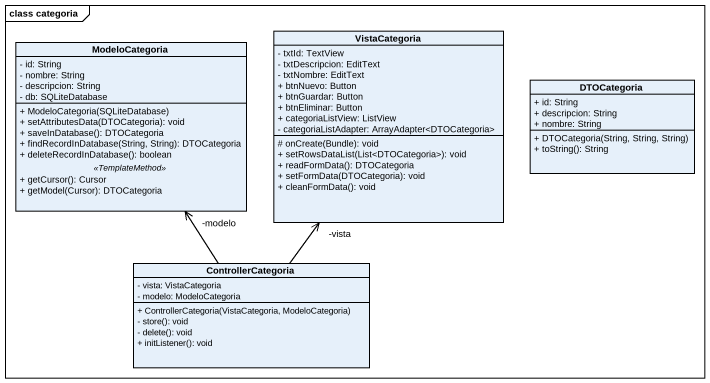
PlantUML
@startuml
mainframe class categoria
hide circle
hide empty members
skinparam classAttributeIconSize 0
class ModeloCategoria {
  - id: String
  - nombre: String
  - descripcion: String
  - db: SQLiteDatabase
  --
  + ModeloCategoria(SQLiteDatabase)
  + setAttributesData(DTOCategoria): void
  + saveInDatabase(): DTOCategoria
  + findRecordInDatabase(String, String): DTOCategoria
  + deleteRecordInDatabase(): boolean
  .. <<TemplateMethod>> ..
  + getCursor(): Cursor
  + getModel(Cursor): DTOCategoria
}
class VistaCategoria {
  - txtId: TextView
  - txtDescripcion: EditText
  - txtNombre: EditText
  + btnNuevo: Button
  + btnGuardar: Button
  + btnEliminar: Button
  + categoriaListView: ListView
  - categoriaListAdapter: ArrayAdapter<DTOCategoria>
  # onCreate(Bundle): void
  + setRowsDataList(List<DTOCategoria>): void
  + readFormData(): DTOCategoria
  + setFormData(DTOCategoria): void
  + cleanFormData(): void
}
class DTOCategoria {
  + id: String
  + descripcion: String
  + nombre: String
  + DTOCategoria(String, String, String)
  + toString(): String
}
class ControllerCategoria {
  - vista: VistaCategoria
  - modelo: ModeloCategoria
  + ControllerCategoria(VistaCategoria, ModeloCategoria)
  - store(): void
  - delete(): void
  + initListener(): void
}
ControllerCategoria -up-> "-modelo" ModeloCategoria
ControllerCategoria -up-> "-vista" VistaCategoria
@enduml
